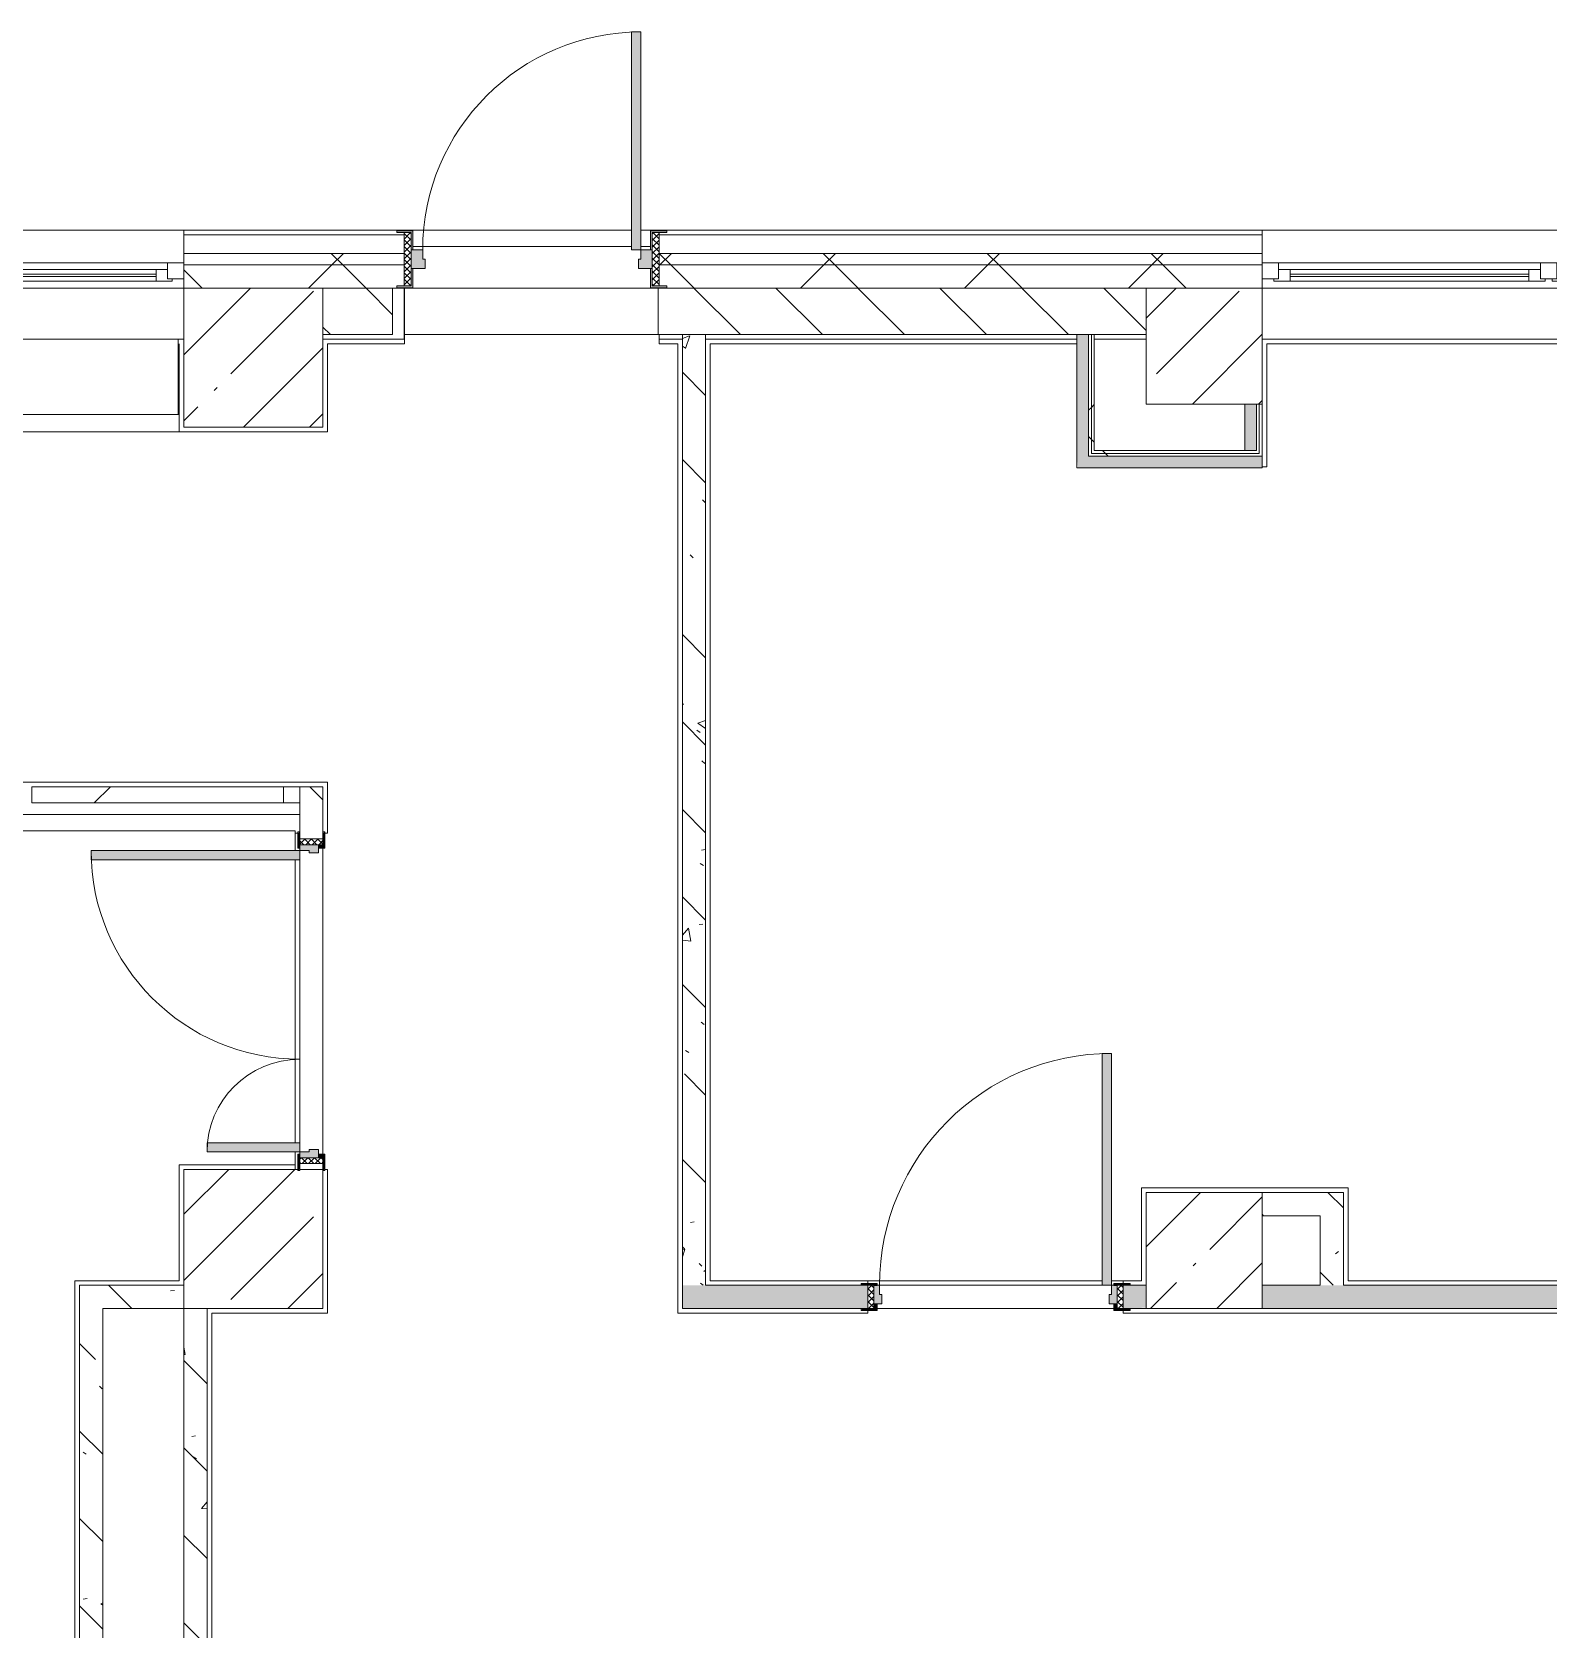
# Model space of a CAD drawing. Header units: millimetres. Extents: x -4060 to 187734, y -8553 to 29000.
# Drawn here: x 126229 to 132766, y 21318 to 28205 of the extents above; entities that cross this region are included whole.
import ezdxf

# ---------------------------------------------------------------- set-up
doc = ezdxf.new("R2010")
doc.units = ezdxf.units.MM
for name, color, linetype, lineweight, true_color in [('A-DOOR-2', 7, 'Continuous', 5, 0xaaaaaa), ('A-DOOR-3', 7, 'Continuous', 5, 0xe2e2e2), ('A-DOOR-FRAM-2', 7, 'Continuous', 5, 0xe2e2e2), ('A-DOOR-FRAM-3', 7, 'Continuous', 5, 0xaaaaaa), ('A-FLOR-1', 7, 'Continuous', 5, 0xaaaaaa), ('I-WALL-20', 7, 'Continuous', 5, 0xe7e7e7), ('I-WALL-21', 7, 'Continuous', 9, 0xe7e7e7), ('I-WALL-24', 7, 'Continuous', 5, 0x787878)]:
    doc.layers.add(name, color=color, linetype=linetype, lineweight=lineweight, true_color=true_color)
for name, color, linetype, lineweight in [('A-GLAZ-2', 7, 'Continuous', 5), ('A-GLAZ-CURT-2', 7, 'Continuous', 5), ('A-GLAZ-CWMG-2', 7, 'Continuous', 5), ('A-WALL', 7, 'Continuous', 9), ('A-WALL-9', 7, 'Continuous', 5), ('I-WALL-22', 7, 'Continuous', 5), ('S-COLS-2', 7, 'Continuous', 5)]:
    doc.layers.add(name, color=color, linetype=linetype, lineweight=lineweight)
pattern_1 = [(45, (60723.74, 0), (-285.1231, 285.1231), []), (45, (61008.87, 0), (-285.1231, 285.1231), [504.031, -100.806, 16.764, -84.042])]
pattern_2 = [(135, (60723.74, 0), (-377.1708, -377.1708), [533.4, -88.9, 17.78, -88.9]), (135, (60723.74, 376.94), (-377.1708, -377.1708), []), (50, (60723.74, 0), (637.6445, -55.7866), [66.675, -733.425]), (355, (60723.74, 0), (-123.3494, 668.699), [53.34, -586.74]), (100.451, (60776.9, -4.65), (514.299, 612.908), [56.665, -623.315]), (46.184, (60723.74, 177.8), (948.7764, -147.15), [100.012, -1100.137]), (96.636, (60802.8, 165.5), (830.909, 865.997), [84.998, -934.973]), (351.184, (60723.7, 177.8), (830.918, 865.988), [80.01, -880.11]), (21, (60812.64, 133.35), (530.6506, -357.9283), [66.675, -733.425]), (326, (60812.64, 133.35), (216.308, 644.6585), [53.34, -586.74]), (71.451, (60856.86, 103.5), (746.9596, 286.7243), [56.665, -623.315]), (37.5, (60723.74, 0), (10.81053, 295.9426), [16.764, -562.864, 16.764, -578.866, -588.962]), (37.5, (60723.74, 0), (10.81053, 295.9426), [-1175.258, 16.764, -572.198]), (7.5, (60723.74, 0), (233.8692, 350.6318), [16.764, -322.834, 16.764, -549.529, -224.472]), (7.5, (60723.74, 0), (233.8692, 350.6318), [-905.891, 16.764, -207.708]), (327.5, (60525.5, 0), (474.5678, -20.0513), [16.764, -205.486, 16.764, -676.656, -920.115]), (327.5, (60525.5, 0), (474.5678, -20.0513), [-915.67, 16.764, -903.351]), (317.5, (60436.6, 0), (518.4522, 88.9934), [16.764, -272.161, 16.764, -443.738, -653.415]), (317.5, (60436.6, 0), (518.4522, 88.9934), [-749.427, 16.764, -636.651])]
pattern_3 = [(45, (60723.74, 0), (-353.5534, 353.5534), []), (135, (60723.74, 0), (-353.5534, -353.5534), [])]
pattern_4 = [(45, (60723.74, 0), (-530.33, 530.33), []), (135, (60723.74, 0), (-530.33, -530.33), [])]

# ---------------------------------------------------------------- blocks, each defined once
blk = doc.blocks.new('Системная панель - Стекло - 70мм-31693610-1_5_1_птичка')
at = {"layer": 'A-GLAZ-CURT-2'}
h = blk.add_hatch(dxfattribs=at)
h.set_pattern_fill('FP_156', color=256, style=0, pattern_type=2)
h.set_pattern_definition([(225, (66547.5, 24415), (1414.214, -1414.214), [1000, -3000]), (225, (67547.5, 24915), (1414.214, -1414.214), [3000, -1000]), (225, (65547.5, 25415), (1414.214, -1414.214), [1000, -3000])])
h.paths.add_polyline_path([(-284.2, 35), (-542.5, 35), (-542.5, -35), (542.5, -35), (542.5, 35), (-258.1, 35)])
for p, q in [((542.5, 35), (-542.5, 35)), ((-542.5, 35), (-542.5, -35)), ((542.5, -35), (542.5, 35)), ((-542.5, -35), (542.5, -35))]:
    blk.add_line(p, q, dxfattribs=at)
blk = doc.blocks.new('BSC_Колонна _Прямоугольная - 500х500-V125-1_5_1_птичка')
at = {"layer": 'S-COLS-2'}
h = blk.add_hatch(dxfattribs=at)
h.set_pattern_fill('FP_168', color=256, style=0, pattern_type=2)
h.set_pattern_definition([(45, (-70560, -22950), (-285.1231, 285.1231), []), (45, (-70274.88, -22950), (-285.1231, 285.1231), [504.031, -100.806, 16.764, -84.042])])
h.paths.add_polyline_path([(250, -250), (250, 250), (-250, 250), (-250, -250), (103.4, -250)])
for p, q in [((250, 250), (-250, 250)), ((-250, 250), (-250, -250)), ((250, -250), (250, 250)), ((-250, -250), (250, -250))]:
    blk.add_line(p, q, dxfattribs=at)
blk = doc.blocks.new('120_Окно_СКБ_3Ст - 120_Окно_СКБ_3Ст_5100-21641134-1_5_1_птичка')
at = {"layer": 'A-GLAZ-2'}
for p, q in [((-2550, -75), (-2550, -5)), ((-2550, -5), (-2480, -5)), ((2550, -5), (-2550, -5)), ((-2480, -5), (-2480, -75)), ((-1720, -35), (-2480, -35)), ((-2480, -35), (-2480, -75)), ((-2430, -85), (-2430, -35)), ((-2430, -55), (-1770, -55)), ((-1770, -65), (-2430, -65)), ((-1770, -85), (-1770, -35)), ((-1720, -75), (-1720, -5)), ((-1720, -5), (-1650, -5)), ((-1720, -75), (-1720, -35)), ((-1650, -5), (-1650, -75)), ((1650, -35), (-1650, -35)), ((1650, -45), (-1650, -45)), ((1650, -75), (1650, -5)), ((1650, -5), (1720, -5)), ((1720, -5), (1720, -75)), ((2480, -35), (1720, -35)), ((1720, -35), (1720, -75)), ((1770, -85), (1770, -35)), ((1770, -55), (2430, -55)), ((2430, -65), (1770, -65)), ((2430, -85), (2430, -35)), ((2480, -75), (2480, -5)), ((2480, -5), (2550, -5)), ((2480, -75), (2480, -35)), ((2550, -5), (2550, -75)), ((-2480, -75), (-2550, -75)), ((-2550, -75), (-2500, -75)), ((-2480, -75), (-2500, -75)), ((-2500, -75), (-2500, -85)), ((-2500, -85), (-1700, -85)), ((-1700, -85), (-2500, -85)), ((-1650, -75), (-1720, -75)), ((-1700, -75), (-1720, -75)), ((-1700, -75), (1700, -75)), ((-1700, -85), (-1700, -75)), ((1720, -75), (1650, -75)), ((1720, -75), (1700, -75)), ((1700, -75), (1700, -85)), ((1700, -85), (2500, -85)), ((2500, -85), (1700, -85)), ((2550, -75), (2480, -75)), ((2500, -75), (2480, -75)), ((2500, -75), (2550, -75)), ((2500, -85), (2500, -75))]:
    blk.add_line(p, q, dxfattribs=at)
blk = doc.blocks.new('120_Окно_СКБ_2Ст - 120_Окно_СКБ_2Ст 2100х2400 _мал створка справа_-19092174-1_5_1_птичка')
at = {"layer": 'A-GLAZ-2'}
for p, q in [((-1050, -75), (-1050, -5)), ((-1050, -5), (-980, -5)), ((1050, -5), (-1050, -5)), ((-980, -5), (-980, -75)), ((150, -35), (-980, -35)), ((-980, -35), (-980, -75)), ((-930, -85), (-930, -35)), ((-930, -55), (100, -55)), ((100, -65), (-930, -65)), ((100, -85), (100, -35)), ((150, -75), (150, -5)), ((150, -5), (220, -5)), ((150, -75), (150, -35)), ((220, -5), (220, -75)), ((980, -35), (220, -35)), ((220, -35), (220, -75)), ((270, -85), (270, -35)), ((270, -55), (930, -55)), ((930, -65), (270, -65)), ((930, -85), (930, -35)), ((980, -75), (980, -5)), ((980, -5), (1050, -5)), ((980, -75), (980, -35)), ((1050, -5), (1050, -75)), ((-980, -75), (-1050, -75)), ((-1050, -75), (-1000, -75)), ((-980, -75), (-1000, -75)), ((-1000, -75), (-1000, -85)), ((-1000, -85), (170, -85)), ((170, -85), (-1000, -85)), ((220, -75), (150, -75)), ((170, -75), (150, -75)), ((170, -75), (200, -75)), ((170, -85), (170, -75)), ((220, -75), (200, -75)), ((200, -75), (200, -85)), ((200, -85), (1000, -85)), ((1000, -85), (200, -85)), ((1050, -75), (980, -75)), ((1000, -75), (980, -75)), ((1000, -75), (1050, -75)), ((1000, -85), (1000, -75))]:
    blk.add_line(p, q, dxfattribs=at)
blk = doc.blocks.new('110_Дверь_СКБ_1Ст_Наружная - ДН-2д_л__ Дверь из подвала ЛК _900 мм в свету_ 3300-22851703-1_5_1_птичка')
at = {"layer": 'A-DOOR-2'}
h = blk.add_hatch(dxfattribs=at)
h.set_pattern_fill('FP_205', color=256, style=0, pattern_type=2)
h.set_pattern_definition([(135, (1756.41, 199.685), (-14.14214, -14.14214), []), (225, (1756.41, 199.685), (14.14214, -14.14214), [])])
h.paths.add_polyline_path([(559.5, -105), (569.5, -105), (569.5, 125), (539.5, 121.6), (539.5, -105)])
at = {"layer": 'A-DOOR-3'}
h = blk.add_hatch(color=256, dxfattribs=at)
h.paths.add_polyline_path([(-500.5, 50), (-492.5, 50), (-492.5, 133), (-562.5, 133), (-562.5, 125), (-500.5, 125), (-500.5, 65)])
h.paths.add_polyline_path([(539.5, 50), (539.5, 125), (601.5, 125), (601.5, 133), (531.5, 133), (531.5, 50)])
h = blk.add_hatch(color=256, dxfattribs=at)
h.paths.add_polyline_path([(539.5, -30), (539.5, 50), (489.5, 50), (489.5, 10), (479.5, 10), (479.5, -30), (489.5, -30)])
h.paths.add_polyline_path([(-440.5, -30), (-440.5, 10), (-450.5, 10), (-450.5, 50), (-500.5, 50), (-500.5, -30), (-450.5, -30)])
h = blk.add_hatch(color=256, dxfattribs=at)
h.paths.add_polyline_path([(540.4, -113), (601.5, -113), (601.5, -105), (539.5, -105), (539.5, -30), (531.5, -30), (531.5, -113), (539.5, -113)])
h.paths.add_polyline_path([(-501.4, -113), (-492.5, -113), (-492.5, -30), (-500.5, -30), (-500.5, -105), (-562.5, -105), (-562.5, -113), (-529.5, -113)])
at = {"layer": 'A-DOOR-FRAM-2'}
blk.add_hatch(color=256, dxfattribs=at).paths.add_polyline_path([(449.5, 50), (489.5, 50), (489.5, 990), (449.5, 990), (449.5, 65)])
at = {"layer": 'A-DOOR-FRAM-3'}
h = blk.add_hatch(dxfattribs=at)
h.set_pattern_fill('FP_206', color=256, style=0, pattern_type=2)
h.set_pattern_definition([(45, (-366.384, 199.685), (-14.1421, 14.1421), []), (135, (-366.384, 199.685), (-14.1421, -14.1421), [])])
h.paths.add_polyline_path([(-530.5, -105), (-500.5, -105), (-500.5, 125), (-530.5, 125), (-530.5, -50.9)])
at = {"layer": 'A-DOOR-2'}
for p, q in [((489.5, 990), (449.5, 990)), ((449.5, 990), (449.5, 50)), ((489.5, 50), (489.5, 990)), ((-492.5, 133), (-562.5, 133)), ((-562.5, 133), (-562.5, 125)), ((-562.5, 125), (-500.5, 125)), ((-500.5, 125), (-500.5, 50)), ((-492.5, 50), (-492.5, 133)), ((601.5, 133), (531.5, 133)), ((531.5, 133), (531.5, 50)), ((539.5, 50), (539.5, 125)), ((539.5, 125), (601.5, 125)), ((601.5, 125), (601.5, 133)), ((-500.5, 50), (-492.5, 50)), ((449.5, 50), (489.5, 50)), ((531.5, 50), (539.5, 50)), ((-492.5, -30), (-500.5, -30)), ((-500.5, -30), (-500.5, -105)), ((-492.5, -113), (-492.5, -30)), ((539.5, -30), (531.5, -30)), ((531.5, -30), (531.5, -113)), ((539.5, -105), (539.5, -30)), ((-562.5, -105), (-562.5, -113)), ((-500.5, -105), (-562.5, -105)), ((-562.5, -113), (-492.5, -113)), ((531.5, -113), (601.5, -113)), ((601.5, -105), (539.5, -105)), ((601.5, -113), (601.5, -105))]:
    blk.add_line(p, q, dxfattribs=at)
blk.add_arc((489.5, 50), 940, 90, 180, dxfattribs=at)
at = {"layer": 'A-DOOR-FRAM-3'}
for p, q in [((-500.5, 125), (-530.5, 125)), ((-530.5, 125), (-530.5, -105)), ((-500.5, -105), (-500.5, 125)), ((569.5, 125), (539.5, 125)), ((539.5, 125), (539.5, -105)), ((569.5, -105), (569.5, 125)), ((-450.5, 50), (-500.5, 50)), ((-500.5, 50), (-500.5, -30)), ((-450.5, 10), (-450.5, 50)), ((-440.5, 10), (-450.5, 10)), ((-440.5, -30), (-440.5, 10)), ((489.5, 10), (479.5, 10)), ((479.5, 10), (479.5, -30)), ((489.5, 50), (489.5, 10)), ((539.5, 50), (489.5, 50)), ((539.5, -30), (539.5, 50)), ((-500.5, -30), (-440.5, -30)), ((479.5, -30), (539.5, -30)), ((-530.5, -105), (-500.5, -105)), ((539.5, -105), (569.5, -105))]:
    blk.add_line(p, q, dxfattribs=at)
blk = doc.blocks.new('110_Дверь_СКБ_2Ст - Д-10а_ СОШ_Дв_1450x2100h_Горячий цех-V182-1_5_1_птичка')
at = {"layer": 'A-DOOR-2'}
h = blk.add_hatch(dxfattribs=at)
h.set_pattern_fill('FP_159', color=256, style=0, pattern_type=2)
h.set_pattern_definition([(135, (1601.41, 114.685), (-14.14214, -14.14214), []), (225, (1601.41, 114.685), (14.14214, -14.14214), [])])
h.paths.add_polyline_path([(687.5, 50), (687.5, -50), (712.5, -50), (712.5, 50)])
at = {"layer": 'A-DOOR-3'}
for points in [[(622.5, 841), (622.5, 50), (662.5, 50), (662.5, 950), (622.5, 950)], [(-637.5, 62.8), (-637.5, 50), (-597.5, 50), (-597.5, 450), (-637.5, 450), (-637.5, 70)]]:
    blk.add_hatch(color=256, dxfattribs=at).paths.add_polyline_path(points)
h = blk.add_hatch(color=256, dxfattribs=at)
h.paths.add_polyline_path([(-662.5, 50), (-662.5, -30), (-627.5, -30), (-627.5, 10), (-637.5, 10), (-637.5, 50), (-647.5, 50)])
h.paths.add_polyline_path([(652.5, -6), (652.5, -30), (687.5, -30), (687.5, 50), (662.5, 50), (662.5, 10), (652.5, 10)])
at = {"layer": 'A-DOOR-FRAM-2'}
for points in [[(-717.5, 58), (-712.5, 50), (-647.5, 50), (-647.5, 58), (-712.5, 58)], [(672.5, 58), (672.5, 50), (742.5, 50), (737.5, 58), (687.5, 58)], [(-717.5, -50), (-712.5, -58), (-647.5, -58), (-647.5, -50), (-712.5, -50)], [(-662.5, -50), (-647.5, -50), (-647.5, -30), (-662.5, -30)], [(672.5, -50), (687.5, -50), (687.5, -30), (672.5, -30)], [(672.5, -50), (672.5, -58), (742.5, -58), (737.5, -50), (687.5, -50)]]:
    blk.add_hatch(color=256, dxfattribs=at).paths.add_polyline_path(points)
at = {"layer": 'A-DOOR-FRAM-3'}
h = blk.add_hatch(dxfattribs=at)
h.set_pattern_fill('FP_160', color=256, style=0, pattern_type=2)
h.set_pattern_definition([(45, (-521.384, 114.685), (-14.1421, 14.1421), []), (135, (-521.384, 114.685), (-14.1421, -14.1421), [])])
h.paths.add_polyline_path([(-687.5, -50), (-662.5, -50), (-662.5, 50), (-687.5, 50)])
at = {"layer": 'A-DOOR-2'}
for p, q in [((662.5, 950), (622.5, 950)), ((622.5, 950), (622.5, 50)), ((662.5, 50), (662.5, 950)), ((-637.5, 450), (-637.5, 50)), ((-597.5, 450), (-637.5, 450)), ((-597.5, 50), (-597.5, 450)), ((-637.5, 50), (-597.5, 50)), ((622.5, 50), (662.5, 50))]:
    blk.add_line(p, q, dxfattribs=at)
for centre, radius, start, end in [((662.5, 50), 900, 90, 180), ((-637.5, 50), 400, 0, 90)]:
    blk.add_arc(centre, radius, start, end, dxfattribs=at)
at = {"layer": 'A-DOOR-FRAM-3'}
for p, q in [((-647.5, 58), (-717.5, 58)), ((-717.5, 58), (-717.5, 50)), ((-717.5, 50), (-647.5, 50)), ((-662.5, 50), (-687.5, 50)), ((-687.5, 50), (-687.5, -50)), ((-637.5, 50), (-662.5, 50)), ((-662.5, 50), (-662.5, -30)), ((-662.5, -50), (-662.5, 50)), ((-647.5, 50), (-647.5, 58)), ((-637.5, 10), (-637.5, 50)), ((-627.5, 10), (-637.5, 10)), ((-627.5, -30), (-627.5, 10)), ((662.5, 10), (652.5, 10)), ((652.5, 10), (652.5, -30)), ((662.5, 50), (662.5, 10)), ((687.5, 50), (662.5, 50)), ((742.5, 58), (672.5, 58)), ((672.5, 58), (672.5, 50)), ((672.5, 50), (742.5, 50)), ((687.5, -30), (687.5, 50)), ((712.5, 50), (687.5, 50)), ((687.5, 50), (687.5, -50)), ((712.5, -50), (712.5, 50)), ((742.5, 50), (742.5, 58)), ((-647.5, -50), (-717.5, -50)), ((-717.5, -50), (-717.5, -58)), ((-717.5, -58), (-647.5, -58)), ((-687.5, -50), (-662.5, -50)), ((-662.5, -30), (-627.5, -30)), ((-647.5, -30), (-662.5, -30)), ((-662.5, -30), (-662.5, -50)), ((-662.5, -50), (-647.5, -50)), ((-647.5, -50), (-647.5, -30)), ((-647.5, -58), (-647.5, -50)), ((652.5, -30), (687.5, -30)), ((687.5, -30), (672.5, -30)), ((672.5, -30), (672.5, -50)), ((672.5, -50), (687.5, -50)), ((742.5, -50), (672.5, -50)), ((672.5, -50), (672.5, -58)), ((672.5, -58), (742.5, -58)), ((687.5, -50), (687.5, -30)), ((687.5, -50), (712.5, -50)), ((742.5, -58), (742.5, -50))]:
    blk.add_line(p, q, dxfattribs=at)
blk = doc.blocks.new('Прямоугольный импост - 50 x 70 мм-23766160-1_5_1_птичка')
at = {"layer": 'A-GLAZ-CWMG-2'}
for p, q in [((0, 35), (-70, 35)), ((-70, 35), (-70, -35)), ((0, -35), (0, 35)), ((-70, -35), (0, -35))]:
    blk.add_line(p, q, dxfattribs=at)
blk = doc.blocks.new('110_Дверь_СКБ_1Ст_Внутренняя1 - Д-11 1100x2100h_кладовые _все__ коридор _между помещениями блока столовой__ моечные _все_-V201-1_5_1_птичка')
at = {"layer": 'A-DOOR-2'}
h = blk.add_hatch(dxfattribs=at)
h.set_pattern_fill('FP_150', color=256, style=0, pattern_type=2)
h.set_pattern_definition([(135, (1751.41, 114.685), (-14.14214, -14.14214), []), (225, (1751.41, 114.685), (14.14214, -14.14214), [])])
h.paths.add_polyline_path([(537.5, 50), (537.5, -50), (562.5, -50), (562.5, 50)])
at = {"layer": 'A-DOOR-3'}
h = blk.add_hatch(color=256, dxfattribs=at)
h.paths.add_polyline_path([(537.5, 50), (512.5, 50), (512.5, 10), (502.5, 10), (502.5, -30), (537.5, -30)])
h.paths.add_polyline_path([(-497.5, 50), (-512.5, 50), (-512.5, -30), (-477.5, -30), (-477.5, 10), (-487.5, 10), (-487.5, 50)])
at = {"layer": 'A-DOOR-FRAM-2'}
for points in [[(512.5, 1050), (472.5, 1050), (472.5, 50), (512.5, 50), (512.5, 907.6)], [(-537.5, 58), (-567.5, 58), (-562.5, 50), (-497.5, 50), (-497.5, 58), (-535.4, 58)], [(537.5, 58), (522.5, 58), (522.5, 50), (592.5, 50), (592.5, 58), (542.5, 58)], [(-497.5, -50), (-567.5, -50), (-562.5, -58), (-497.5, -56.4)], [(-497.5, -30), (-512.5, -30), (-512.5, -50), (-497.5, -50)], [(522.5, -30), (522.5, -50), (537.5, -50), (537.5, -30)], [(562.5, -50), (522.5, -50), (522.5, -58), (592.5, -58), (592.5, -50)]]:
    blk.add_hatch(color=256, dxfattribs=at).paths.add_polyline_path(points)
at = {"layer": 'A-DOOR-FRAM-3'}
h = blk.add_hatch(dxfattribs=at)
h.set_pattern_fill('FP_151', color=256, style=0, pattern_type=2)
h.set_pattern_definition([(45, (-371.384, 114.685), (-14.1421, 14.1421), []), (135, (-371.384, 114.685), (-14.1421, -14.1421), [])])
h.paths.add_polyline_path([(-512.5, 50), (-537.5, 50), (-537.2, -50), (-512.5, -50)])
at = {"layer": 'A-DOOR-2'}
for p, q in [((512.5, 1050), (472.5, 1050)), ((472.5, 1050), (472.5, 50)), ((512.5, 50), (512.5, 1050)), ((472.5, 50), (512.5, 50))]:
    blk.add_line(p, q, dxfattribs=at)
blk.add_arc((512.5, 50), 1000, 90, 180, dxfattribs=at)
at = {"layer": 'A-DOOR-FRAM-3'}
for p, q in [((-497.5, 58), (-567.5, 58)), ((-567.5, 58), (-567.5, 50)), ((-567.5, 50), (-497.5, 50)), ((-512.5, 50), (-537.5, 50)), ((-537.5, 50), (-537.5, -50)), ((-487.5, 50), (-512.5, 50)), ((-512.5, 50), (-512.5, -30)), ((-512.5, -50), (-512.5, 50)), ((-497.5, 50), (-512.5, 50)), ((-512.5, 50), (-512.5, 49)), ((-512.5, 49), (-497.5, 49)), ((-497.5, 50), (-497.5, 58)), ((-497.5, 49), (-497.5, 50)), ((-487.5, 10), (-487.5, 50)), ((-477.5, 10), (-487.5, 10)), ((-477.5, -30), (-477.5, 10)), ((512.5, 10), (502.5, 10)), ((502.5, 10), (502.5, -30)), ((512.5, 50), (512.5, 10)), ((537.5, 50), (512.5, 50)), ((592.5, 58), (522.5, 58)), ((522.5, 58), (522.5, 50)), ((537.5, 50), (522.5, 50)), ((522.5, 50), (522.5, 49)), ((522.5, 50), (592.5, 50)), ((522.5, 49), (537.5, 49)), ((537.5, -30), (537.5, 50)), ((562.5, 50), (537.5, 50)), ((537.5, 50), (537.5, -50)), ((537.5, 49), (537.5, 50)), ((562.5, -50), (562.5, 50)), ((592.5, 50), (592.5, 58)), ((-497.5, -50), (-567.5, -50)), ((-567.5, -50), (-567.5, -58)), ((-567.5, -58), (-497.5, -58)), ((-537.5, -50), (-512.5, -50)), ((-512.5, -30), (-477.5, -30)), ((-497.5, -30), (-512.5, -30)), ((-512.5, -30), (-512.5, -50)), ((-512.5, -50), (-497.5, -50)), ((-497.5, -50), (-497.5, -30)), ((-497.5, -58), (-497.5, -50)), ((502.5, -30), (537.5, -30)), ((537.5, -30), (522.5, -30)), ((522.5, -30), (522.5, -50)), ((522.5, -50), (537.5, -50)), ((592.5, -50), (522.5, -50)), ((522.5, -50), (522.5, -58)), ((522.5, -58), (592.5, -58)), ((537.5, -50), (537.5, -30)), ((537.5, -50), (562.5, -50)), ((592.5, -58), (592.5, -50))]:
    blk.add_line(p, q, dxfattribs=at)
blk = doc.blocks.new('Зашивка приборов отопления10 - Зашивка приборов отопления-33278020-1_5_1_птичка')
at = {"layer": 'A-WALL-9'}
for p, q in [((51570, 26880), (51570, 26555)), ((56925.6, 26880), (51570, 26880)), ((56925.6, 26555), (56925.6, 26880)), ((51570, 26555), (56925.6, 26555)), ((56930, 26555), (51570, 26555)), ((51570, 26555), (51570, 26480)), ((56930, 26480), (56930, 26555)), ((51570, 26480), (56930, 26480))]:
    blk.add_line(p, q, dxfattribs=at)

msp = doc.modelspace()

# ---------------------------------------------------------------- hatches: boundary and pattern name
at = {"layer": 'A-WALL-9'}
h = msp.add_hatch(dxfattribs=at)
h.set_pattern_fill('FP_140', color=256, style=0, pattern_type=2)
h.set_pattern_definition(pattern_3)
h.paths.add_polyline_path([(144148.8, 27200), (145693.7, 27200), (145693.7, 27250), (141073.7, 27250), (141073.7, 27200), (143948.8, 27200)])
h.paths.add_polyline_path([(131533.7, 27200), (131533.7, 27250), (128933.7, 27250), (128933.7, 27200), (131033.7, 27200)])
h.paths.add_polyline_path([(127483.7, 27200), (127833.7, 27200), (127833.7, 27250), (126883.7, 27250), (126883.7, 27200)])
h.paths.add_polyline_path([(133633.7, 27200), (134973.7, 27200), (134973.7, 27250), (133633.7, 27250), (133633.7, 27210)])
h.paths.add_polyline_path([(137973.7, 27200), (137973.7, 27250), (137073.7, 27250), (137073.7, 27200), (137473.7, 27200)])
h.paths.add_polyline_path([(118428.7, 27200), (118428.7, 27250), (117583.7, 27250), (117583.7, 27200)])
h.paths.add_polyline_path([(121015.9, 27200), (121783.7, 27200), (121783.7, 27250), (120728.7, 27250), (120728.7, 27200)])
h.paths.add_polyline_path([(109483.7, 27200), (109483.7, 27250), (108383.7, 27250), (108383.7, 27200), (108883.7, 27200)])
h.paths.add_polyline_path([(115483.7, 27200), (115483.7, 27250), (114583.7, 27250), (114583.7, 27200), (115439, 27200)])
h.paths.add_polyline_path([(112483.7, 27200), (112483.7, 27250), (111583.7, 27250), (111583.7, 27200)])
h.paths.add_polyline_path([(105283.7, 27200), (105283.7, 27250), (102883.7, 27250), (102883.7, 27200), (104285.3, 27200)])
h = msp.add_hatch(dxfattribs=at)
h.set_pattern_fill('FP_140', color=256, style=0, pattern_type=2)
h.set_pattern_definition(pattern_3)
h.paths.add_polyline_path([(103483.7, 27100), (105283.7, 27100), (105283.7, 27200), (102883.7, 27200), (102883.7, 27100)])
h.paths.add_polyline_path([(121483.7, 27100), (121783.7, 27100), (121783.7, 27200), (120728.7, 27200), (120728.7, 27100), (121015.9, 27100)])
h.paths.add_polyline_path([(144823.7, 27100), (145693.7, 27100), (145689.2, 27200), (141073.7, 27198.1), (141073.7, 27100), (144148.8, 27100)])
h.paths.add_polyline_path([(112123.7, 27100), (112483.7, 27100), (112483.7, 27200), (111583.7, 27200), (111583.7, 27100)])
h.paths.add_polyline_path([(114583.7, 27100), (115483.7, 27100), (115483.7, 27200), (114583.7, 27200), (114583.7, 27140)])
h.paths.add_polyline_path([(108583.7, 27100), (109483.7, 27100), (109483.7, 27200), (108383.7, 27200), (108383.7, 27100)])
h.paths.add_polyline_path([(127801.7, 27100), (127801.7, 27102), (127801.7, 27110), (127833.7, 27110), (127833.7, 27200), (126883.7, 27200), (126883.7, 27100), (127783.7, 27100)])
h.paths.add_polyline_path([(118428.7, 27100), (118428.7, 27200), (117583.7, 27200), (117583.7, 27100), (118073.7, 27100)])
h.paths.add_polyline_path([(137473.7, 27100), (137973.7, 27100), (137973.7, 27200), (137073.7, 27200), (137073.7, 27100)])
h.paths.add_polyline_path([(128965.7, 27100), (131533.7, 27100), (131533.7, 27200), (128933.7, 27200), (128933.7, 27110), (128965.7, 27110), (128965.7, 27102), (128933.7, 27100)])
h.paths.add_polyline_path([(134263.7, 27100), (134973.7, 27100), (134973.7, 27200), (133633.7, 27200), (133633.7, 27100)])
h = msp.add_hatch(dxfattribs=at)
h.set_pattern_fill('FP_122', color=256, style=0, pattern_type=2)
h.set_pattern_definition([(135, (60723.74, 0), (-176.7767, -176.7767), [])])
h.paths.add_polyline_path([(118073.7, 26900), (118428.7, 26900), (118428.7, 27100), (117583.7, 27100), (117583.7, 26900)])
h.paths.add_polyline_path([(103483.7, 26900), (105283.7, 26900), (105283.7, 27100), (103483.7, 27100), (103483.7, 27061.4)])
h.paths.add_polyline_path([(111721.1, 26900), (112483.7, 26900), (112483.7, 27100), (111583.7, 27100), (111583.7, 26900)])
h.paths.add_polyline_path([(114583.7, 26900), (114883.7, 26900), (114883.7, 27100), (114583.7, 27100), (114583.7, 26969.4)])
h.paths.add_polyline_path([(141373.7, 26900), (141373.7, 27100), (141073.7, 27100), (141073.7, 26900)])
h.paths.add_polyline_path([(121483.7, 26900), (121783.7, 26900), (121783.7, 27100), (121483.7, 27100), (121483.7, 26953.9)])
h.paths.add_polyline_path([(137473.7, 26900), (137473.7, 27100), (137073.7, 27100), (137073.7, 26900), (137151.9, 26900)])
h.paths.add_polyline_path([(127783.7, 26900), (127783.7, 27100), (127483.7, 27100), (127483.7, 26900)])
h.paths.add_polyline_path([(120728.7, 26900), (120883.7, 26900), (120883.7, 27100), (120728.7, 27100), (120728.7, 26936.5)])
h.paths.add_polyline_path([(128929.7, 26900), (131033.7, 26900), (131033.7, 27100), (128929.7, 27100), (128929.7, 27091.3)])
h.paths.add_polyline_path([(134973.7, 26900), (134973.7, 27100), (134763.7, 27100), (134763.7, 26900)])
h.paths.add_polyline_path([(134263.7, 26900), (134263.7, 27100), (133633.7, 27100), (133633.7, 26900)])
h.paths.add_polyline_path([(108383.7, 26900), (108883.7, 26900), (108883.7, 27100), (108383.7, 27100), (108383.7, 27079.6)])
at = {"layer": 'I-WALL-20'}
msp.add_hatch(color=256, dxfattribs=at).paths.add_polyline_path([(131508.7, 26400), (131508.7, 26600), (131458.7, 26600), (131458.7, 26400)])
at = {"layer": 'I-WALL-21'}
for points in [[(130739.4, 26375), (130784.4, 26375), (130784.4, 26900), (130734.4, 26900), (130734.4, 26375)], [(131533.7, 26325), (131533.7, 26375), (130734.4, 26375), (130739.8, 26325), (131240.1, 26325)]]:
    msp.add_hatch(color=256, dxfattribs=at).paths.add_polyline_path(points)
at = {"layer": 'I-WALL-22'}
h = msp.add_hatch(dxfattribs=at)
h.set_pattern_fill('FP_218', color=256, style=0, pattern_type=2)
h.set_pattern_definition(pattern_4)
h.paths.add_polyline_path([(130784.4, 26387.5), (130796.9, 26390.6), (130796.9, 26900), (130784.4, 26900), (130784.4, 26400)])
h = msp.add_hatch(dxfattribs=at)
h.set_pattern_fill('FP_218', color=256, style=0, pattern_type=2)
h.set_pattern_definition(pattern_4)
h.paths.add_polyline_path([(130796.9, 26400), (130809.4, 26400), (130809.4, 26900), (130796.9, 26900), (130796.9, 26532.4)])
h = msp.add_hatch(dxfattribs=at)
h.set_pattern_fill('FP_218', color=256, style=0, pattern_type=2)
h.set_pattern_definition(pattern_4)
h.paths.add_polyline_path([(131508.7, 26375), (131533.7, 26375), (131533.7, 26387.5), (130784.4, 26387.3), (130784.4, 26375), (131458.7, 26375)])
h = msp.add_hatch(dxfattribs=at)
h.set_pattern_fill('FP_218', color=256, style=0, pattern_type=2)
h.set_pattern_definition(pattern_4)
h.paths.add_polyline_path([(131508.7, 26387.5), (131521.2, 26387.5), (131521.2, 26400), (130796.9, 26400), (130796.9, 26387.5), (131458.7, 26387.5)])
at = {"layer": 'I-WALL-24'}
h = msp.add_hatch(dxfattribs=at)
h.set_pattern_fill('FP_147', color=256, style=0, pattern_type=2)
h.set_pattern_definition(pattern_2)
h.paths.add_polyline_path([(129133.7, 22800), (129133.7, 26900), (129033.7, 26900), (129033.7, 22800)])
h = msp.add_hatch(dxfattribs=at)
h.set_pattern_fill('FP_147', color=256, style=0, pattern_type=2)
h.set_pattern_definition(pattern_2)
h.paths.add_polyline_path([(127483.7, 23300), (127483.7, 23325), (127383.7, 23320), (127383.7, 23300)])
h.paths.add_polyline_path([(127383.7, 24725), (127483.7, 24725), (127483.7, 24950), (127383.7, 24950), (127383.7, 24750)])
h = msp.add_hatch(dxfattribs=at)
h.set_pattern_fill('FP_147', color=256, style=0, pattern_type=2)
h.set_pattern_definition(pattern_2)
h.paths.add_polyline_path([(131783.7, 23100), (131883.7, 23100), (131883.7, 23200), (131533.7, 23200), (131533.7, 23100), (131553.7, 23100)])
h = msp.add_hatch(dxfattribs=at)
h.set_pattern_fill('FP_147', color=256, style=0, pattern_type=2)
h.set_pattern_definition(pattern_2)
h.paths.add_polyline_path([(131783.7, 22800), (131883.7, 22800), (131883.7, 23100), (131783.7, 23100), (131783.7, 22820)])
h = msp.add_hatch(dxfattribs=at)
h.set_pattern_fill('FP_147', color=256, style=0, pattern_type=2)
h.set_pattern_definition(pattern_2)
h.paths.add_polyline_path([(126444.3, 15550), (126533.7, 15550), (126533.7, 15750), (126433.7, 15750), (126433.7, 15550)])
h.paths.add_polyline_path([(126433.7, 16450), (126533.7, 16450), (126533.7, 22800), (126433.7, 22800), (126433.7, 16530)])
h = msp.add_hatch(dxfattribs=at)
h.set_pattern_fill('FP_147', color=256, style=0, pattern_type=2)
h.set_pattern_definition(pattern_2)
h.paths.add_polyline_path([(126533.7, 22700), (126883.7, 22700), (126883.7, 22800), (126533.7, 22800)])
h = msp.add_hatch(dxfattribs=at)
h.set_pattern_fill('FP_147', color=256, style=0, pattern_type=2)
h.set_pattern_definition(pattern_2)
h.paths.add_polyline_path([(137973.7, 22700), (138073.7, 22700), (138073.7, 22800), (137973.7, 22800), (137973.7, 22709.1)])
h.paths.add_polyline_path([(136892.6, 22700), (137473.7, 22700), (137473.7, 22800), (136468.6, 22800), (136468.6, 22700), (136853.7, 22700)])
h.paths.add_polyline_path([(139423.6, 22700), (141373.7, 22700), (141373.7, 22800), (139173.7, 22800), (139173.7, 22700), (139203.7, 22700)])
h.paths.add_polyline_path([(142923.7, 22700), (143153.7, 22700), (143153.7, 22800), (142953.7, 22798), (142953.7, 22790), (142923.7, 22790), (142923.7, 22710), (142953.7, 22710), (142953.7, 22702), (142923.7, 22702)])
h.paths.add_polyline_path([(141953, 22700), (141943.7, 22702), (141943.7, 22710), (141973.7, 22710), (141973.7, 22790), (141943.7, 22790), (141943.7, 22798), (141873.7, 22796.4), (141873.7, 22700), (141943.7, 22700)])
h.paths.add_polyline_path([(130963.7, 22700), (131033.7, 22704), (131033.7, 22800), (130933.7, 22800), (130933.7, 22700)])
h.paths.add_polyline_path([(129833.7, 22700), (129833.7, 22800), (129033.7, 22800), (129033.7, 22700), (129808.7, 22700)])
h.paths.add_polyline_path([(134763.7, 22700), (135368.6, 22700), (135368.6, 22800), (134763.7, 22800), (134763.7, 22730.9)])
h.paths.add_polyline_path([(133393.7, 22700), (134263.7, 22700), (134263.7, 22800), (131533.7, 22800), (131533.7, 22700), (132169.6, 22700)])
h = msp.add_hatch(dxfattribs=at)
h.set_pattern_fill('FP_147', color=256, style=0, pattern_type=2)
h.set_pattern_definition(pattern_2)
h.paths.add_polyline_path([(126983.7, 21150), (126983.7, 22700), (126883.7, 22700), (126883.7, 21150)])
at = {"layer": 'S-COLS-2'}
h = msp.add_hatch(dxfattribs=at)
h.set_pattern_fill('FP_121', color=256, style=0, pattern_type=2)
h.set_pattern_definition(pattern_1)
h.paths.add_polyline_path([(126883.7, 26500), (127483.7, 26500), (127483.7, 27100), (126883.7, 27100), (126883.7, 26555)])
h = msp.add_hatch(dxfattribs=at)
h.set_pattern_fill('FP_121', color=256, style=0, pattern_type=2)
h.set_pattern_definition(pattern_1)
h.paths.add_polyline_path([(131033.7, 26600), (131533.7, 26600), (131533.7, 27100), (131033.7, 27100), (131033.7, 26880)])
h = msp.add_hatch(dxfattribs=at)
h.set_pattern_fill('FP_121', color=256, style=0, pattern_type=2)
h.set_pattern_definition(pattern_1)
h.paths.add_polyline_path([(127483.7, 22700), (127483.7, 23300), (126883.7, 23300), (126883.7, 22700), (127363.7, 22700)])

# ---------------------------------------------------------------- linework, layer by layer
at = {"layer": 'A-FLOR-1'}
for p, q in [((128813.7, 27350), (127834.7, 27350)), ((128933.7, 27350), (128853.7, 27350)), ((127834.7, 27102), (127834.7, 26860)), ((128933.7, 26860), (128933.7, 26880)), ((126863.7, 26555), (126863.7, 26860)), ((127834.7, 26860), (127503.7, 26860)), ((127503.7, 26860), (127503.7, 26480)), ((129013.7, 26860), (128933.7, 26860)), ((129013.7, 22680), (129013.7, 26860)), ((130734.4, 26860), (129153.7, 26860)), ((129153.7, 26860), (129153.7, 22820)), ((134243.7, 26860), (131553.7, 26860)), ((131553.7, 26860), (131553.7, 26330)), ((127503.7, 26480), (126863.7, 26480)), ((131553.7, 26330), (131533.7, 26330)), ((118673.7, 24970), (127503.7, 24970)), ((127503.7, 24970), (127503.7, 24750)), ((127363.7, 24760), (121453.7, 24760)), ((127363.7, 24675), (127363.7, 24760)), ((127375.7, 24750), (127363.7, 24750)), ((127503.7, 24750), (127491.7, 24750)), ((127363.7, 24635), (127363.7, 23415)), ((127363.7, 23300), (127363.7, 23375)), ((126863.7, 22820), (126863.7, 23320)), ((126863.7, 23320), (127363.7, 23320)), ((127491.7, 23300), (127503.7, 23300)), ((127503.7, 23300), (127503.7, 22680)), ((131013.7, 22820), (131013.7, 23220)), ((131013.7, 23220), (131903.7, 23220)), ((131903.7, 23220), (131903.7, 22820)), ((126413.7, 16530), (126413.7, 22820)), ((126413.7, 22820), (126863.7, 22820)), ((129153.7, 22820), (130843.7, 22820)), ((129833.7, 22820), (129833.7, 22808)), ((130883.7, 22820), (131013.7, 22820)), ((130933.7, 22808), (130933.7, 22820)), ((131903.7, 22820), (133393.7, 22820)), ((127503.7, 22680), (127003.7, 22680)), ((127003.7, 22680), (127003.7, 21170)), ((129833.7, 22680), (129013.7, 22680)), ((129833.7, 22692), (129833.7, 22680)), ((130933.7, 22680), (130933.7, 22692)), ((135368.6, 22680), (130933.7, 22680))]:
    msp.add_line(p, q, dxfattribs=at)
at = {"layer": 'A-WALL'}
for p, q in [((127833.7, 27330), (126883.7, 27330)), ((131533.7, 27330), (128933.7, 27330)), ((127833.7, 27250), (126883.7, 27250)), ((131533.7, 27250), (128933.7, 27250)), ((127833.7, 27200), (126883.7, 27200)), ((131533.7, 27200), (128933.7, 27200)), ((127783.7, 27100), (127483.7, 27100)), ((127483.7, 27100), (127783.7, 27100)), ((131033.7, 27100), (128933.7, 27100)), ((128933.7, 27100), (131033.7, 27100)), ((129133.7, 26900), (129033.7, 26900)), ((130784.4, 26900), (130784.4, 26375)), ((130796.9, 26900), (130796.9, 26387.5)), ((131508.7, 26400), (131508.7, 26600)), ((131521.2, 26387.5), (131521.2, 26600)), ((130796.9, 26387.5), (131521.2, 26387.5)), ((131458.7, 26400), (131508.7, 26400)), ((130784.4, 26375), (131533.7, 26375))]:
    msp.add_line(p, q, dxfattribs=at)
at = {"layer": 'A-WALL-9'}
for p, q in [((111583.7, 27350), (127833.7, 27350)), ((126883.7, 27350), (126883.7, 27100)), ((137073.7, 27350), (128933.7, 27350)), ((131533.7, 27100), (131533.7, 27350)), ((127871.7, 27280), (128813.7, 27280)), ((128853.7, 27280), (128895.7, 27280)), ((126883.7, 27100), (121783.7, 27100)), ((126883.7, 27100), (127483.7, 27100)), ((127483.7, 27100), (127483.7, 26900)), ((127783.7, 26900), (127783.7, 27100)), ((127783.7, 27100), (127833.7, 27100)), ((128929.7, 27100), (127833.7, 27100)), ((128933.7, 27100), (128929.7, 27100)), ((128929.7, 27100), (128929.7, 26900)), ((131033.7, 26900), (131033.7, 27100)), ((133633.7, 27100), (131033.7, 27100)), ((127483.7, 26900), (127783.7, 26900)), ((128929.7, 26900), (129033.7, 26900)), ((129133.7, 26900), (131033.7, 26900))]:
    msp.add_line(p, q, dxfattribs=at)
at = {"layer": 'I-WALL-22'}
for p, q in [((121783.7, 27100), (126883.7, 27100)), ((127833.7, 27100), (128929.7, 27100)), ((127833.7, 26880), (127833.7, 27100)), ((131533.7, 27100), (133633.7, 27100)), ((126883.7, 26880), (121483.7, 26880)), ((127833.7, 26880), (127483.7, 26880)), ((127833.7, 26900), (128929.7, 26900)), ((128933.7, 26900), (128933.7, 26880)), ((129033.7, 26880), (128933.7, 26880)), ((129033.7, 26900), (129033.7, 22700)), ((129133.7, 22800), (129133.7, 26900)), ((130734.4, 26880), (129133.7, 26880)), ((130734.4, 26900), (130734.4, 26325)), ((130809.4, 26400), (130809.4, 26900)), ((131033.7, 26880), (130809.4, 26880)), ((134263.7, 26880), (131533.7, 26880)), ((131458.7, 26600), (131458.7, 26400)), ((131533.7, 26600), (131458.7, 26600)), ((131533.7, 26325), (131533.7, 26600)), ((131458.7, 26400), (130809.4, 26400)), ((130734.4, 26325), (131533.7, 26325)), ((127483.7, 24950), (127383.7, 24950)), ((127383.7, 24950), (127383.7, 24755)), ((127483.7, 24755), (127483.7, 24950)), ((127383.7, 24830), (121433.7, 24830)), ((127483.7, 24685), (127483.7, 23365)), ((127383.7, 23415), (127383.7, 24635)), ((127383.7, 23300), (127483.7, 23300)), ((131883.7, 23200), (131533.7, 23200)), ((131883.7, 22800), (131883.7, 23200)), ((131533.7, 23100), (131783.7, 23100)), ((131783.7, 23100), (131783.7, 22800)), ((126433.7, 22800), (126433.7, 16530)), ((126883.7, 22800), (126433.7, 22800)), ((126883.7, 22800), (126883.7, 21150)), ((129803.7, 22800), (129133.7, 22800)), ((129883.7, 22800), (130843.7, 22800)), ((131033.7, 22800), (130963.7, 22800)), ((131783.7, 22800), (131533.7, 22800)), ((133413.7, 22800), (131883.7, 22800)), ((126533.7, 21150), (126533.7, 22700)), ((126533.7, 22700), (126983.7, 22700)), ((126983.7, 21150), (126983.7, 22700)), ((129033.7, 22700), (129803.7, 22700)), ((130893.7, 22700), (129873.7, 22700)), ((130963.7, 22700), (131033.7, 22700)), ((131533.7, 22700), (134263.7, 22700))]:
    msp.add_line(p, q, dxfattribs=at)
at = {"layer": 'S-COLS-2'}
for p, q in [((127483.7, 27100), (126883.7, 27100)), ((126883.7, 27100), (126883.7, 26500)), ((127483.7, 26900), (127483.7, 27100)), ((131533.7, 27100), (131033.7, 27100)), ((131033.7, 27100), (131033.7, 26900)), ((131533.7, 26600), (131533.7, 27100)), ((127483.7, 26500), (127483.7, 26900)), ((131033.7, 26900), (131033.7, 26600)), ((131033.7, 26600), (131533.7, 26600)), ((126883.7, 26500), (127483.7, 26500)), ((127375.7, 23300), (126883.7, 23300)), ((126883.7, 23300), (126883.7, 22700)), ((127483.7, 23300), (127383.7, 23300)), ((127483.7, 22700), (127483.7, 23295)), ((126883.7, 22700), (127483.7, 22700))]:
    msp.add_line(p, q, dxfattribs=at)

# ---------------------------------------------------------------- block references
at = {"layer": 'A-DOOR-2'}
for name, p in [('110_Дверь_СКБ_1Ст_Наружная - ДН-2д_л__ Дверь из подвала ЛК _900 мм в свету_ 3300-22851703-1_5_1_птичка', (128364.2, 27215)), ('110_Дверь_СКБ_1Ст_Внутренняя1 - Д-11 1100x2100h_кладовые _все__ коридор _между помещениями блока столовой__ моечные _все_-V201-1_5_1_птичка', (130371.2, 22750))]:
    msp.add_blockref(name, p, dxfattribs=at)
at = {"layer": 'A-DOOR-2', "rotation": 89.99999999999982}
msp.add_blockref('110_Дверь_СКБ_2Ст - Д-10а_ СОШ_Дв_1450x2100h_Горячий цех-V182-1_5_1_птичка', (127433.7, 24012.5), dxfattribs=at)
at = {"layer": 'A-GLAZ-2'}
for name, p in [('120_Окно_СКБ_3Ст - 120_Окно_СКБ_3Ст_5100-21641134-1_5_1_птичка', (124333.7, 27215)), ('120_Окно_СКБ_2Ст - 120_Окно_СКБ_2Ст 2100х2400 _мал створка справа_-19092174-1_5_1_птичка', (132583.7, 27215))]:
    msp.add_blockref(name, p, dxfattribs=at)
at = {"layer": 'A-GLAZ-CURT-2', "rotation": 180}
msp.add_blockref('Системная панель - Стекло - 70мм-31693610-1_5_1_птичка', (126771.2, 24915), dxfattribs=at)
at = {"layer": 'A-GLAZ-CWMG-2'}
msp.add_blockref('Прямоугольный импост - 50 x 70 мм-23766160-1_5_1_птичка', (127383.7, 24915), dxfattribs=at)
at = {"layer": 'A-WALL-9'}
msp.add_blockref('Зашивка приборов отопления10 - Зашивка приборов отопления-33278020-1_5_1_птичка', (69933.7, 0), dxfattribs=at)
at = {"layer": 'S-COLS-2'}
msp.add_blockref('BSC_Колонна _Прямоугольная - 500х500-V125-1_5_1_птичка', (131283.7, 22950), dxfattribs=at)

doc.saveas('drawing.dxf')
